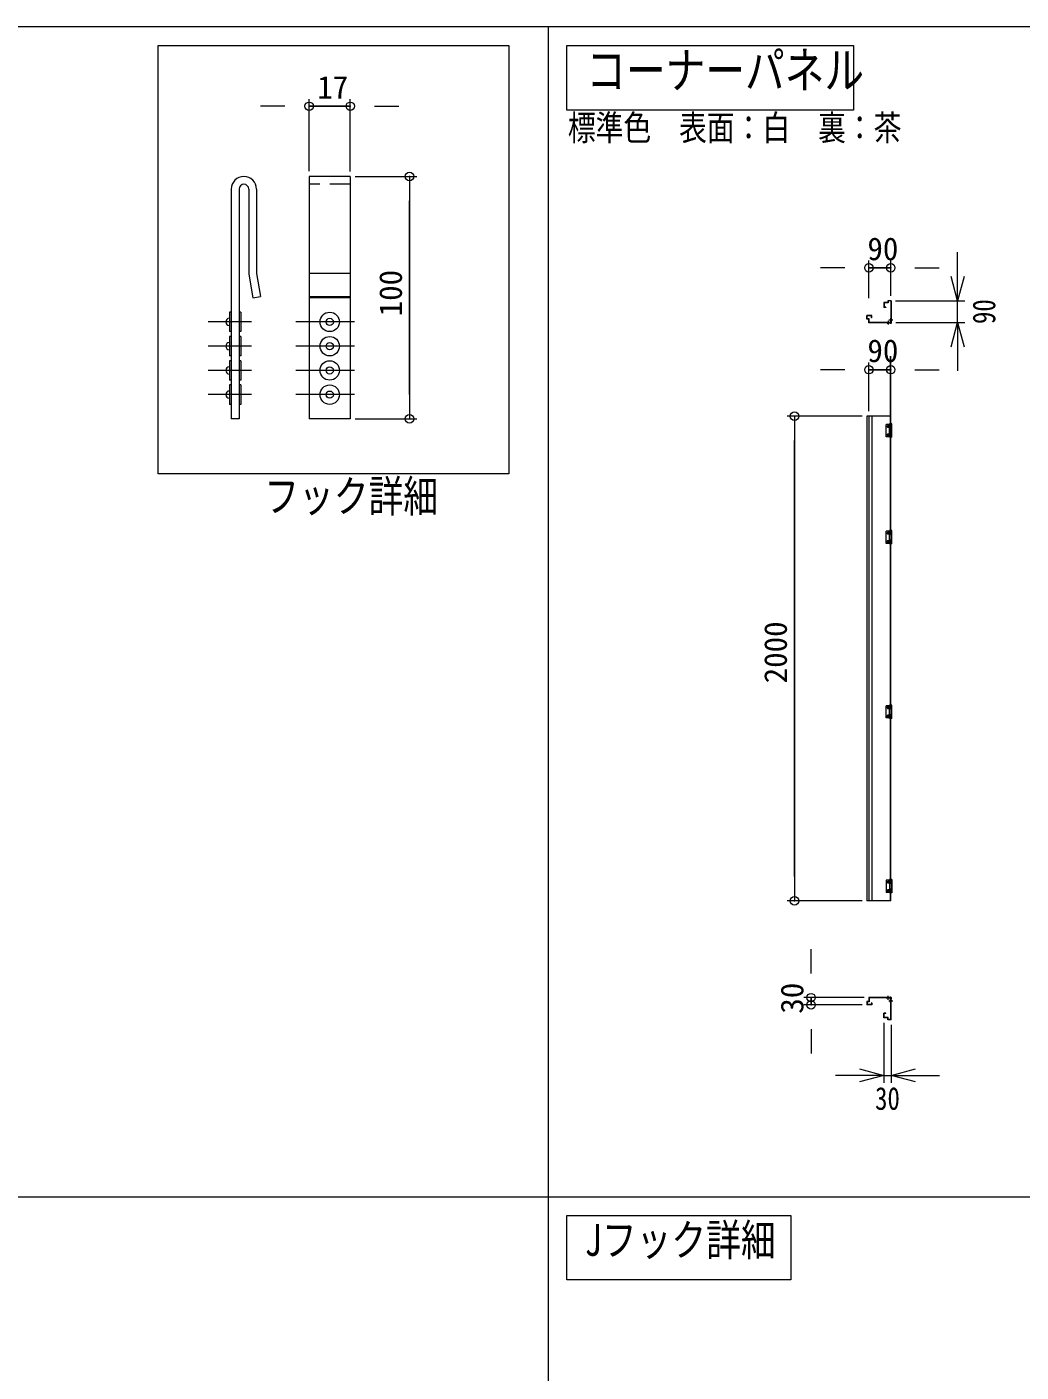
# Model space of a CAD drawing. Units: millimetres, scale not verified, with parts at other scales. Extents: x -17950 to 17950, y -5550 to 5550.
# Drawn here: x -10053 to -5952, y 0 to 5550 of the extents above; entities that cross this region are included whole.
import ezdxf
from ezdxf.enums import TextEntityAlignment as Align

# ---------------------------------------------------------------- set-up
doc = ezdxf.new("R2010")
doc.units = ezdxf.units.MM
doc.header["$LTSCALE"] = 70
doc.header["$PDMODE"] = 32
doc.header["$PDSIZE"] = 35
doc.linetypes.add('CHAIN1', pattern=[8, 5, -1, 1, -1])
doc.linetypes.add('DASHED1', pattern=[1.8, 1.2, -0.6])
for name, color, linetype, lineweight in [('0-0_(2m)Rｸﾘｱｺｰﾅｰﾊﾟﾈﾙ', 7, 'Continuous', 9), ('0-5_(2m)ｺｰﾅｰﾊﾟﾈﾙ', 7, 'Continuous', 9), ('0-F_0', 7, 'Continuous', 9), ('1-F_KANAGU', 2, 'Continuous', 9), ('2-0_KIJUN', 1, 'CHAIN1', 9), ('2-1_MAIN', 4, 'Continuous', 5), ('2-5_TENS', 5, 'DASHED1', 9), ('2-6_text', 7, 'Continuous', 9), ('2-7_ZATU', 3, 'Continuous', 9), ('2-9_図面枠', 7, 'Continuous', 9)]:
    doc.layers.add(name, color=color, linetype=linetype, lineweight=lineweight)
doc.styles.add('ＭＳ ゴシック', font='')
doc.styles.get('ＭＳ ゴシック').set_extended_font_data('MS Gothic')

msp = doc.modelspace()

# ---------------------------------------------------------------- linework, layer by layer
at = {"layer": '0-0_(2m)Rｸﾘｱｺｰﾅｰﾊﾟﾈﾙ'}
for p, q in [((-9511.16, 3705.46), (-9511.16, 5472.78)), ((-7825.58, 5206.78), (-7825.58, 5472.78)), ((-7825.58, 380.3), (-7825.58, 646.3))]:
    msp.add_line(p, q, dxfattribs=at)
at = {"layer": '0-5_(2m)ｺｰﾅｰﾊﾟﾈﾙ'}
for p, q in [((-6501.69, 4412.37), (-6517.69, 4412.35)), ((-6517.69, 4412.35), (-6517.67, 4392.35)), ((-6509.17, 4392.36), (-6517.67, 4392.35)), ((-6509.17, 4393.56), (-6516.48, 4393.55)), ((-6509.17, 4393.56), (-6509.17, 4392.36)), ((-6501.7, 4420.37), (-6501.69, 4412.37)), ((-6487.7, 4420.37), (-6501.7, 4420.37)), ((-6488.9, 4419.18), (-6500.5, 4419.16)), ((-6488.9, 4419.18), (-6488.82, 4330.88)), ((-6487.7, 4420.37), (-6487.62, 4330.88)), ((-6567.32, 4358.68), (-6587.32, 4358.68)), ((-6587.32, 4344.68), (-6587.32, 4358.68)), ((-6579.32, 4344.68), (-6587.32, 4344.68)), ((-6568.52, 4357.48), (-6586.12, 4357.48)), ((-6579.32, 4328.67), (-6579.32, 4344.68)), ((-6578.12, 4329.88), (-6578.12, 4345.87)), ((-6568.52, 4350.18), (-6568.52, 4357.48)), ((-6567.32, 4350.18), (-6568.52, 4350.18)), ((-6567.32, 4350.18), (-6567.32, 4358.68)), ((-6507.82, 4330.88), (-6507.82, 4329.88)), ((-6493.02, 4330.88), (-6507.82, 4330.88)), ((-6502.32, 4332.38), (-6502.32, 4330.88)), ((-6502.32, 4332.38), (-6498.32, 4332.38)), ((-6500.32, 4337.73), (-6500.32, 4321.69)), ((-6498.32, 4332.38), (-6498.32, 4330.88)), ((-6496.68, 4341.37), (-6480.65, 4341.39)), ((-6493.82, 4329.88), (-6493.82, 4328.67)), ((-6493.02, 4330.88), (-6493.02, 4329.88)), ((-6491.33, 4343.37), (-6489.83, 4343.37)), ((-6491.33, 4343.37), (-6491.32, 4339.38)), ((-6491.32, 4339.38), (-6489.83, 4339.38)), ((-6489.83, 4348.88), (-6488.84, 4348.88)), ((-6489.83, 4348.88), (-6489.82, 4333.59)), ((-6488.83, 4334.88), (-6487.62, 4334.88)), ((-6487.62, 4330.88), (-6488.82, 4330.88)), ((-6486.63, 4344.38), (-6486.63, 4338.38)), ((-6489.82, 4328.67), (-6579.32, 4328.67)), ((-6503.31, 4327.67), (-6497.32, 4327.67)), ((-6587.32, 3944.2), (-6587.32, 1944.19)), ((-6488.82, 3944.2), (-6587.32, 3944.2)), ((-6579.32, 3944.2), (-6579.32, 1944.19)), ((-6567.32, 3944.2), (-6567.32, 1944.19)), ((-6489.82, 3471.7), (-6489.82, 3944.2)), ((-6488.82, 3471.7), (-6488.82, 3944.2)), ((-6493.82, 3909.2), (-6507.82, 3909.2)), ((-6507.82, 3859.2), (-6507.82, 3909.2)), ((-6494.32, 3901.7), (-6506.32, 3901.7)), ((-6500.32, 3895.7), (-6500.32, 3907.69)), ((-6493.82, 3856.7), (-6493.82, 3911.7)), ((-6489.82, 3911.7), (-6493.82, 3911.7)), ((-6492.81, 3909.2), (-6493.82, 3909.2)), ((-6492.81, 3859.2), (-6492.81, 3909.2)), ((-6485.81, 3896.2), (-6492.81, 3896.2)), ((-6484.82, 3909.2), (-6492.32, 3909.2)), ((-6492.32, 3896.2), (-6492.32, 3909.2)), ((-6484.82, 3911.7), (-6488.82, 3911.7)), ((-6486.32, 3872.2), (-6486.32, 3896.2)), ((-6485.81, 3859.2), (-6485.81, 3909.2)), ((-6484.82, 3856.7), (-6484.82, 3911.7)), ((-6493.82, 3859.2), (-6507.82, 3859.2)), ((-6494.32, 3866.7), (-6506.32, 3866.7)), ((-6500.32, 3860.7), (-6500.32, 3872.69)), ((-6492.81, 3859.2), (-6493.82, 3859.2)), ((-6489.82, 3856.7), (-6493.82, 3856.7)), ((-6485.81, 3872.2), (-6492.81, 3872.2)), ((-6492.32, 3859.2), (-6492.32, 3872.2)), ((-6484.82, 3859.2), (-6492.32, 3859.2)), ((-6484.82, 3856.7), (-6488.82, 3856.7)), ((-6507.82, 3419.2), (-6507.82, 3469.2)), ((-6493.82, 3469.2), (-6507.82, 3469.2)), ((-6494.32, 3461.7), (-6506.32, 3461.7)), ((-6500.32, 3455.7), (-6500.32, 3467.69)), ((-6489.82, 3471.7), (-6493.82, 3471.7)), ((-6493.82, 3416.7), (-6493.82, 3471.7)), ((-6492.81, 3469.2), (-6493.82, 3469.2)), ((-6492.81, 3419.2), (-6492.81, 3469.2)), ((-6485.81, 3456.19), (-6492.81, 3456.19)), ((-6484.82, 3469.2), (-6492.32, 3469.2)), ((-6492.32, 3456.19), (-6492.32, 3469.2)), ((-6484.82, 3471.7), (-6488.82, 3471.7)), ((-6486.32, 3432.2), (-6486.32, 3456.19)), ((-6485.81, 3419.2), (-6485.81, 3469.2)), ((-6484.82, 3416.7), (-6484.82, 3471.7)), ((-6493.82, 3419.2), (-6507.82, 3419.2)), ((-6494.32, 3426.7), (-6506.32, 3426.7)), ((-6500.32, 3420.7), (-6500.32, 3432.69)), ((-6492.81, 3419.2), (-6493.82, 3419.2)), ((-6489.82, 3416.7), (-6493.82, 3416.7)), ((-6485.81, 3432.2), (-6492.81, 3432.2)), ((-6492.32, 3419.2), (-6492.32, 3432.2)), ((-6484.82, 3419.2), (-6492.32, 3419.2)), ((-6489.82, 2751.7), (-6489.82, 3416.7)), ((-6484.82, 3416.7), (-6488.82, 3416.7)), ((-6488.82, 2751.7), (-6488.82, 3416.7)), ((-6507.82, 2699.2), (-6507.82, 2749.19)), ((-6493.82, 2749.19), (-6507.82, 2749.19)), ((-6494.32, 2741.7), (-6506.32, 2741.7)), ((-6500.32, 2735.7), (-6500.32, 2747.7)), ((-6489.82, 2751.7), (-6493.82, 2751.7)), ((-6493.82, 2696.69), (-6493.82, 2751.7)), ((-6492.81, 2749.19), (-6493.82, 2749.19)), ((-6492.81, 2699.2), (-6492.81, 2749.19)), ((-6485.81, 2736.2), (-6492.81, 2736.2)), ((-6484.82, 2749.19), (-6492.32, 2749.19)), ((-6492.32, 2736.2), (-6492.32, 2749.19)), ((-6484.82, 2751.7), (-6488.82, 2751.7)), ((-6486.32, 2712.2), (-6486.32, 2736.2)), ((-6485.81, 2699.2), (-6485.81, 2749.19)), ((-6484.82, 2696.69), (-6484.82, 2751.7)), ((-6493.82, 2699.2), (-6507.82, 2699.2)), ((-6494.32, 2706.7), (-6506.32, 2706.7)), ((-6500.32, 2700.7), (-6500.32, 2712.7)), ((-6492.81, 2699.2), (-6493.82, 2699.2)), ((-6489.82, 2696.69), (-6493.82, 2696.69)), ((-6485.81, 2712.2), (-6492.81, 2712.2)), ((-6492.32, 2699.2), (-6492.32, 2712.2)), ((-6484.82, 2699.2), (-6492.32, 2699.2)), ((-6489.82, 2031.69), (-6489.82, 2696.69)), ((-6488.82, 2031.69), (-6488.82, 2696.69)), ((-6484.82, 2696.69), (-6488.82, 2696.69)), ((-6507.82, 2029.19), (-6507.82, 1979.19)), ((-6493.82, 2029.19), (-6507.82, 2029.19)), ((-6494.32, 2021.7), (-6506.32, 2021.7)), ((-6500.32, 2027.7), (-6500.32, 2015.7)), ((-6489.82, 2031.69), (-6493.82, 2031.69)), ((-6493.82, 2031.69), (-6493.82, 1976.69)), ((-6492.81, 2029.19), (-6493.82, 2029.19)), ((-6492.81, 2029.19), (-6492.81, 1979.19)), ((-6485.81, 2016.2), (-6492.81, 2016.2)), ((-6484.82, 2029.19), (-6492.32, 2029.19)), ((-6492.32, 2029.19), (-6492.32, 2016.2)), ((-6484.82, 2031.69), (-6488.82, 2031.69)), ((-6486.32, 2016.2), (-6486.32, 1992.2)), ((-6485.81, 2029.19), (-6485.81, 1979.19)), ((-6484.82, 2031.69), (-6484.82, 1976.69)), ((-6488.82, 1944.19), (-6587.32, 1944.19)), ((-6493.82, 1979.19), (-6507.82, 1979.19)), ((-6494.32, 1986.7), (-6506.32, 1986.7)), ((-6500.32, 1992.7), (-6500.32, 1980.7)), ((-6492.81, 1979.19), (-6493.82, 1979.19)), ((-6489.82, 1976.69), (-6493.82, 1976.69)), ((-6485.81, 1992.2), (-6492.81, 1992.2)), ((-6492.32, 1992.2), (-6492.32, 1979.19)), ((-6484.82, 1979.19), (-6492.32, 1979.19)), ((-6489.82, 1944.19), (-6489.82, 1976.69)), ((-6484.82, 1976.69), (-6488.82, 1976.69)), ((-6488.82, 1944.19), (-6488.82, 1976.69))]:
    msp.add_line(p, q, dxfattribs=at)
for points in [[(-6500.5, 4419.16), (-6500.49, 4411.16), (-6516.49, 4411.15), (-6516.48, 4393.55)], [(-6578.12, 4345.87), (-6586.12, 4345.87), (-6586.12, 4357.48)], [(-6489.82, 4328.67), (-6489.82, 4329.88), (-6578.12, 4329.88)]]:
    msp.add_lwpolyline(points, dxfattribs=at)
for centre, radius in [((-6500.32, 3901.7), 4), ((-6500.32, 3901.7), 2), ((-6500.32, 3866.7), 4), ((-6500.32, 3866.7), 2), ((-6500.32, 3461.7), 4), ((-6500.32, 3461.7), 2), ((-6500.32, 3426.7), 4), ((-6500.32, 3426.7), 2), ((-6500.32, 2741.7), 4), ((-6500.32, 2741.7), 2), ((-6500.32, 2706.7), 4), ((-6500.32, 2706.7), 2), ((-6500.32, 2021.7), 4), ((-6500.32, 2021.7), 2), ((-6500.32, 1986.7), 4), ((-6500.32, 1986.7), 2)]:
    msp.add_circle(centre, radius, dxfattribs=at)
for centre, radius, start, end in [((-6489.31, 4330.38), 3.25, 58.461, 188.85), ((-6489.31, 4330.38), 3.25, 188.85, 58.461), ((-6489.31, 4330.38), 2.25, 40.926, 192.84), ((-6489.31, 4330.38), 2.25, 192.84, 40.926), ((-6487.63, 4344.38), 1, 0.052, 90.052), ((-6487.63, 4338.38), 1, 270.052, 0.052), ((-6503.31, 4328.67), 1, 180, 270), ((-6497.32, 4328.67), 1, 270, 0)]:
    msp.add_arc(centre, radius, start, end, dxfattribs=at)
at = {"layer": '0-F_0'}
for p, q in [((-8988.76, 5222.5), (-9088.76, 5222.5)), ((-8888.75, 4954.56), (-8888.75, 5252.51)), ((-8718.75, 4952.77), (-8718.75, 5252.51)), ((-8618.76, 5222.5), (-8518.75, 5222.5)), ((-8698.75, 4932.77), (-8444.49, 4932.77)), ((-8474.49, 4932.77), (-8474.49, 3932.77)), ((-8474.49, 4032.77), (-8474.49, 4832.77)), ((-6679.32, 4556.17), (-6779.32, 4556.17)), ((-6579.32, 4431.23), (-6579.32, 4586.17)), ((-6489.31, 4439.88), (-6489.31, 4586.17)), ((-6389.32, 4556.17), (-6289.32, 4556.17)), ((-6213.71, 4420.37), (-6213.71, 4520.38)), ((-6213.71, 4330.38), (-6213.71, 4230.37)), ((-6579.32, 3964.2), (-6579.32, 4165.81)), ((-6489.31, 3964.2), (-6489.31, 4165.81)), ((-6679.32, 4135.81), (-6779.32, 4135.81)), ((-6389.32, 4135.81), (-6289.32, 4135.81)), ((-6607.32, 3944.2), (-6916.39, 3944.2)), ((-6886.4, 3944.2), (-6886.4, 1944.19)), ((-8698.75, 3932.77), (-8444.49, 3932.77)), ((-6886.4, 2044.2), (-6886.4, 3844.2)), ((-6607.32, 1944.19), (-6916.39, 1944.19)), ((-6818.23, 1644.96), (-6818.23, 1744.95)), ((-6599.32, 1544.96), (-6848.23, 1544.96)), ((-6607.32, 1514.95), (-6848.23, 1514.95)), ((-6818.23, 1414.95), (-6818.23, 1314.96)), ((-6517.62, 1223.98), (-6617.62, 1223.98)), ((-6487.62, 1223.98), (-6387.62, 1223.98))]:
    msp.add_line(p, q, dxfattribs=at)
at = {"layer": '0-F_0', "color": 4, "lineweight": 5}
for p, q in [((-6213.71, 4520.38), (-6213.71, 4620.38)), ((-6469.32, 4420.37), (-6183.71, 4420.37)), ((-6213.71, 4330.38), (-6213.71, 4420.37)), ((-6467.61, 4330.38), (-6183.71, 4330.38)), ((-6213.71, 4230.37), (-6213.71, 4130.38)), ((-6517.62, 1441.26), (-6517.62, 1193.98)), ((-6487.62, 1433.26), (-6487.62, 1193.98)), ((-6617.62, 1223.98), (-6717.62, 1223.98)), ((-6517.62, 1223.98), (-6487.62, 1223.98)), ((-6387.62, 1223.98), (-6287.62, 1223.98))]:
    msp.add_line(p, q, dxfattribs=at)
at = {"layer": '0-F_0'}
for points in [[(-8888.75, 5222.5), (-8718.75, 5222.5), (-8888.75, 5222.5)], [(-6579.32, 4556.17), (-6489.31, 4556.17), (-6579.32, 4556.17)], [(-6186.91, 4520.38), (-6213.71, 4420.37), (-6240.51, 4520.38)], [(-6240.51, 4230.37), (-6213.71, 4330.38), (-6186.91, 4230.37)], [(-6579.32, 4135.81), (-6489.31, 4135.81), (-6579.32, 4135.81)], [(-6818.23, 1514.95), (-6818.23, 1544.96), (-6818.23, 1514.95)], [(-6617.62, 1250.78), (-6517.62, 1223.98), (-6617.62, 1197.19)], [(-6387.62, 1197.19), (-6487.62, 1223.98), (-6387.62, 1250.78)]]:
    msp.add_lwpolyline(points, dxfattribs=at)
for p in [(-8888.75, 5222.5), (-8718.75, 5222.5), (-8474.49, 4932.77), (-6579.32, 4556.17), (-6489.31, 4556.17), (-6579.32, 4135.81), (-6489.31, 4135.81), (-8474.49, 3932.77), (-6886.4, 3944.2), (-6886.4, 1944.19), (-6818.23, 1544.96), (-6818.23, 1514.95)]:
    msp.add_point(p, dxfattribs=at)
at = {"layer": '1-F_KANAGU'}
for p, q in [((-8718.75, 4932.77), (-8888.75, 4932.77)), ((-8888.75, 4932.77), (-8888.75, 3932.77)), ((-9209.82, 4880.76), (-9209.82, 3932.77)), ((-9177.81, 4880.76), (-9177.81, 3932.77)), ((-9137.81, 4880.76), (-9137.81, 4529.97)), ((-9105.81, 4880.76), (-9105.81, 4532.77)), ((-9105.81, 4532.77), (-9089.16, 4438.32)), ((-8718.75, 4532.77), (-8888.75, 4532.77)), ((-8888.75, 4438.32), (-8718.75, 4438.32)), ((-8718.75, 4432.76), (-8888.75, 4432.76)), ((-9177.81, 3932.77), (-9209.82, 3932.77)), ((-6507.82, 1542.76), (-6507.82, 1543.75)), ((-6493.02, 1542.76), (-6507.82, 1542.76)), ((-6503.31, 1545.96), (-6497.32, 1545.96)), ((-6502.32, 1541.25), (-6502.32, 1542.76)), ((-6502.32, 1541.25), (-6498.32, 1541.25)), ((-6498.32, 1541.25), (-6498.32, 1542.76)), ((-6493.02, 1542.76), (-6493.02, 1543.75)), ((-6491.32, 1534.25), (-6489.82, 1534.25)), ((-6491.32, 1530.26), (-6491.32, 1534.25)), ((-6491.32, 1530.26), (-6489.82, 1530.26)), ((-6489.82, 1524.75), (-6489.82, 1540.04)), ((-6489.82, 1524.75), (-6488.82, 1524.75)), ((-6486.62, 1529.25), (-6486.62, 1535.25))]:
    msp.add_line(p, q, dxfattribs=at)
for points in [[(-8718.75, 4932.77), (-8718.75, 3932.77), (-8888.75, 3932.77)], [(-9137.81, 4529.97), (-9120.67, 4432.76), (-9089.16, 4438.32)]]:
    msp.add_lwpolyline(points, dxfattribs=at)
for centre, radius, start, end in [((-9157.81, 4880.76), 52, 0, 180), ((-9157.81, 4880.76), 20, 0, 180), ((-6503.31, 1544.96), 1, 90, 180), ((-6497.32, 1544.96), 1, 0, 90), ((-6489.31, 1543.26), 3.25, 171.15, 261.15), ((-6489.31, 1543.26), 3.25, 301.539, 148.461), ((-6489.31, 1543.26), 2.25, 167.16, 282.84), ((-6489.31, 1543.26), 2.25, 319.074, 130.926), ((-6487.62, 1535.25), 1, 0, 90), ((-6487.62, 1529.25), 1, 270, 0)]:
    msp.add_arc(centre, radius, start, end, dxfattribs=at)
at = {"layer": '2-0_KIJUN'}
for p, q in [((-9126.6, 4332.77), (-9305.73, 4332.77)), ((-8702.13, 4332.77), (-8944.03, 4332.77)), ((-9126.6, 4232.77), (-9305.73, 4232.77)), ((-8702.13, 4232.77), (-8944.03, 4232.77)), ((-9126.6, 4132.76), (-9305.73, 4132.76)), ((-8702.13, 4132.76), (-8944.03, 4132.76)), ((-9126.6, 4032.77), (-9305.73, 4032.77)), ((-8702.13, 4032.77), (-8944.03, 4032.77)), ((-6500.32, 1535.91), (-6500.32, 1551.93)), ((-6496.66, 1532.26), (-6480.64, 1532.26))]:
    msp.add_line(p, q, dxfattribs=at)
at = {"layer": '2-1_MAIN'}
for p, q in [((-6489.82, 3471.7), (-6489.82, 4191.7)), ((-6488.82, 3471.7), (-6488.82, 4191.7)), ((-6587.32, 1528.95), (-6587.32, 1514.95)), ((-6579.32, 1528.95), (-6587.32, 1528.95)), ((-6567.32, 1514.95), (-6587.32, 1514.95)), ((-6568.52, 1516.16), (-6586.12, 1516.16)), ((-6579.32, 1544.96), (-6579.32, 1528.95)), ((-6489.82, 1544.96), (-6579.32, 1544.96)), ((-6578.12, 1543.75), (-6578.12, 1527.76)), ((-6568.52, 1523.45), (-6568.52, 1516.16)), ((-6567.32, 1523.45), (-6568.52, 1523.45)), ((-6567.32, 1523.45), (-6567.32, 1514.95)), ((-6488.82, 1454.45), (-6488.82, 1542.76)), ((-6487.62, 1542.76), (-6488.82, 1542.76)), ((-6487.62, 1453.26), (-6487.62, 1542.76)), ((-6517.62, 1461.26), (-6517.62, 1481.26)), ((-6509.12, 1481.26), (-6517.62, 1481.26)), ((-6501.62, 1461.26), (-6517.62, 1461.26)), ((-6509.12, 1480.05), (-6516.42, 1480.05)), ((-6509.12, 1480.05), (-6509.12, 1481.26)), ((-6501.62, 1453.26), (-6501.62, 1461.26)), ((-6487.62, 1453.26), (-6501.62, 1453.26)), ((-6488.82, 1454.45), (-6500.42, 1454.45))]:
    msp.add_line(p, q, dxfattribs=at)
for points in [[(-6578.12, 1527.76), (-6586.12, 1527.76), (-6586.12, 1516.16)], [(-6489.82, 1544.96), (-6489.82, 1543.75), (-6578.12, 1543.75)], [(-6500.42, 1454.45), (-6500.42, 1462.45), (-6516.42, 1462.45), (-6516.42, 1480.05)]]:
    msp.add_lwpolyline(points, dxfattribs=at)
at = {"layer": '2-5_TENS'}
for p, q in [((-8718.75, 4900.77), (-8888.75, 4900.77)), ((-6493.82, 1543.75), (-6493.82, 1544.96)), ((-6488.82, 1538.75), (-6487.62, 1538.75))]:
    msp.add_line(p, q, dxfattribs=at)
at = {"layer": '2-6_text'}
for points in [[(-7825.58, 5472.78), (-6643.06, 5472.78), (-6643.06, 5206.78), (-7825.58, 5206.78)], [(-7825.58, 646.3), (-6900.98, 646.3), (-6900.98, 380.3), (-7825.58, 380.3)]]:
    msp.add_lwpolyline(points, dxfattribs=at)
at = {"layer": '2-7_ZATU'}
for p, q in [((-9217.81, 4372.77), (-9217.81, 4292.76)), ((-9209.82, 4372.77), (-9217.81, 4372.77)), ((-9169.81, 4372.77), (-9177.81, 4372.77)), ((-9177.81, 4372.77), (-9177.81, 4292.76)), ((-9169.81, 4372.77), (-9169.81, 4292.76)), ((-9209.82, 4292.76), (-9217.81, 4292.76)), ((-9169.81, 4292.76), (-9177.81, 4292.76)), ((-9209.82, 4272.76), (-9217.81, 4272.76)), ((-9217.81, 4272.76), (-9217.81, 4192.77)), ((-9169.81, 4272.76), (-9177.81, 4272.76)), ((-9177.81, 4272.76), (-9177.81, 4192.77)), ((-9169.81, 4272.76), (-9169.81, 4192.77)), ((-9209.82, 4192.77), (-9217.81, 4192.77)), ((-9209.82, 4172.77), (-9217.81, 4172.77)), ((-9217.81, 4172.77), (-9217.81, 4092.77)), ((-9169.81, 4192.77), (-9177.81, 4192.77)), ((-9169.81, 4172.77), (-9177.81, 4172.77)), ((-9177.81, 4172.77), (-9177.81, 4092.77)), ((-9169.81, 4172.77), (-9169.81, 4092.77)), ((-9209.82, 4092.77), (-9217.81, 4092.77)), ((-9209.82, 4072.77), (-9217.81, 4072.77)), ((-9217.81, 4072.77), (-9217.81, 3992.76)), ((-9169.81, 4092.77), (-9177.81, 4092.77)), ((-9169.81, 4072.77), (-9177.81, 4072.77)), ((-9177.81, 4072.77), (-9177.81, 3992.76)), ((-9169.81, 4072.77), (-9169.81, 3992.76)), ((-9209.82, 3992.76), (-9217.81, 3992.76)), ((-9169.81, 3992.76), (-9177.81, 3992.76))]:
    msp.add_line(p, q, dxfattribs=at)
for centre, radius in [((-8803.75, 4332.77), 40), ((-8803.75, 4332.77), 15), ((-8803.75, 4232.77), 40), ((-8803.75, 4232.77), 15), ((-8803.75, 4132.76), 40), ((-8803.75, 4132.76), 15), ((-8803.75, 4032.77), 40), ((-8803.75, 4032.77), 15)]:
    msp.add_circle(centre, radius, dxfattribs=at)
for centre in [(-9217.81, 4332.77), (-9217.81, 4232.77), (-9217.81, 4132.76), (-9217.81, 4032.77)]:
    msp.add_arc(centre, 15, 90, 270, dxfattribs=at)
at = {"layer": '2-9_図面枠'}
for p, q in [((-1850.02, 5550), (-17950.02, 5550)), ((-7902.37, 5550), (-7902.37, -4950)), ((-17950.02, 723.52), (-1850.02, 723.52))]:
    msp.add_line(p, q, dxfattribs=at)
for points in [[(-17950.02, -5550), (-1850.02, -5550), (-1850.02, 5550), (-17950.02, 5550)], [(-9511.16, 5472.78), (-8065.18, 5472.78), (-8065.18, 3705.46), (-9511.16, 3705.46)]]:
    msp.add_lwpolyline(points, dxfattribs=at)

# ---------------------------------------------------------------- texts
at = {"layer": '0-F_0', "color": 2, "style": 'ＭＳ ゴシック'}
for s, p in [('17', (-8854.96, 5225.7)), ('90', (-6585.52, 4559.37)), ('90', (-6585.52, 4139.01))]:
    msp.add_text(s, height=93.84, dxfattribs=at).set_placement(p, align=Align.BOTTOM_LEFT)
for s, p in [('100', (-8477.69, 4355.97)), ('2000', (-6889.6, 2841.8)), ('30', (-6821.43, 1478.76))]:
    msp.add_text(s, height=93.84, rotation=90, dxfattribs=at).set_placement(p, align=Align.BOTTOM_LEFT)
at = {"layer": '0-F_0', "color": 2, "style": 'ＭＳ ゴシック', "width": 0.8}
msp.add_text('90', height=93.84, rotation=90, dxfattribs=at).set_placement((-6029.83, 4324.17), align=Align.BOTTOM_LEFT)
msp.add_text('30', height=93.84, dxfattribs=at).set_placement((-6553.82, 1053.99), align=Align.BOTTOM_LEFT)
at = {"layer": '2-6_text', "style": 'ＭＳ ゴシック', "width": 0.8}
for s, height, p in [('コーナーパネル', 150.1, (-7745.71, 5251.27)), ('標準色\u3000表面：白\u3000裏：茶', 105.1, (-7821.32, 5050.07)), ('フック詳細', 131.4, (-9073.67, 3508.74)), ('Jフック詳細', 131.4, (-7752.45, 440.12))]:
    msp.add_text(s, height=height, dxfattribs=at).set_placement(p, align=Align.BOTTOM_LEFT)

doc.saveas('drawing.dxf')
